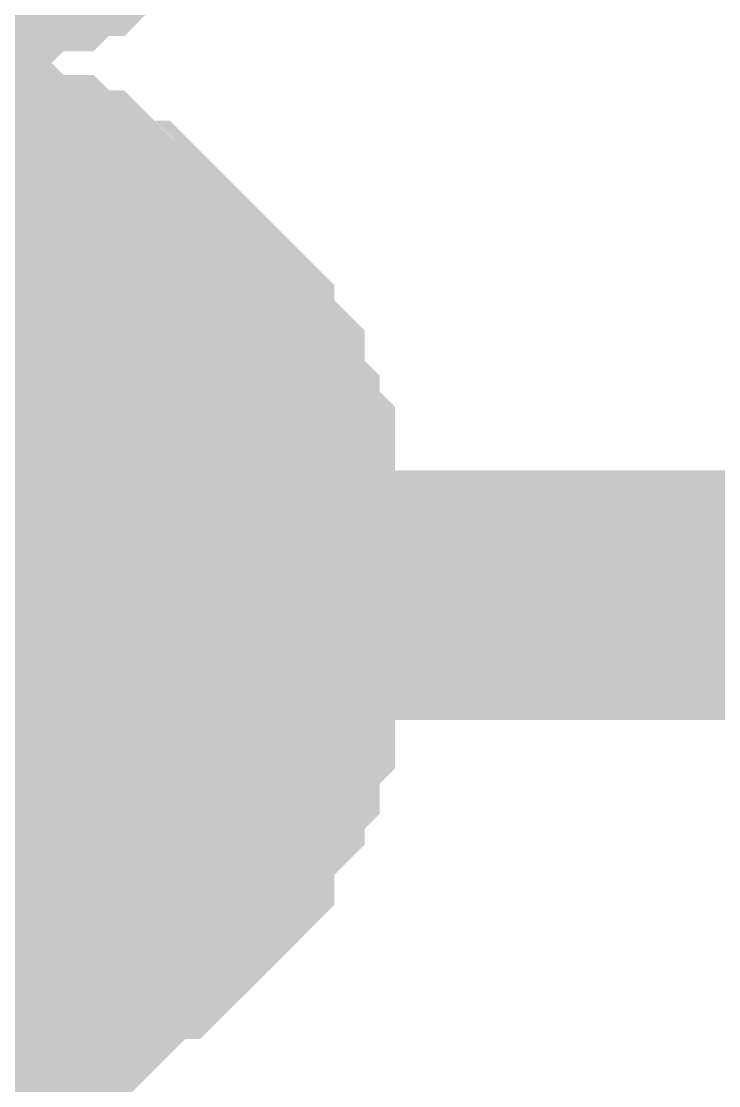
# Model space of a CAD drawing. Header units: millimetres. Extents: x 0 to 282, y 0 to 206.
# Drawn here: x 29.757 to 30.593, y 55.344 to 56.621 of the extents above; entities that cross this region are included whole.
import ezdxf

# ---------------------------------------------------------------- set-up
doc = ezdxf.new("R2010")
doc.units = ezdxf.units.MM
doc.layers.add('Sheet', color=255, linetype='Continuous')

msp = doc.modelspace()

# ---------------------------------------------------------------- linework, layer by layer
at = {"layer": 'Sheet'}
for points, const_width in [([(29.8363, 56.7715), (29.8181, 56.7532), (29.7998, 56.7532), (29.7816, 56.735), (29.7451, 56.735), (29.7269, 56.7168), (29.7086, 56.7168), (29.6722, 56.7168), (29.6539, 56.6985), (29.6357, 56.6985), (29.5992, 56.6985), (29.581, 56.6985)], 0.2997), ([(29.8363, 56.7715), (29.8181, 56.7532), (29.7998, 56.7532), (29.7816, 56.735), (29.7451, 56.735), (29.7269, 56.7168), (29.7086, 56.7168), (29.6722, 56.7168), (29.6539, 56.6985), (29.6357, 56.6985), (29.5992, 56.6985), (29.581, 56.6985)], 0.2997), ([(29.8363, 56.7715), (29.8181, 56.7532), (29.7998, 56.7532), (29.7816, 56.735), (29.7451, 56.735), (29.7269, 56.7168), (29.7086, 56.7168), (29.6722, 56.7168), (29.6539, 56.6985), (29.6357, 56.6985), (29.5992, 56.6985), (29.581, 56.6985)], 0.2997), ([(29.8363, 56.7715), (29.8181, 56.7532), (29.7998, 56.7532), (29.7816, 56.735), (29.7451, 56.735), (29.7269, 56.7168), (29.7086, 56.7168), (29.6722, 56.7168), (29.6539, 56.6985), (29.6357, 56.6985), (29.5992, 56.6985), (29.581, 56.6985)], 0.2997), ([(29.8363, 56.7715), (29.8181, 56.7532), (29.7998, 56.7532), (29.7816, 56.735), (29.7451, 56.735), (29.7269, 56.7168), (29.7086, 56.7168), (29.6722, 56.7168), (29.6539, 56.6985), (29.6357, 56.6985), (29.5992, 56.6985), (29.581, 56.6985)], 0.2997), ([(29.5992, 56.4432), (29.6357, 56.4432), (29.6539, 56.4432), (29.6722, 56.425), (29.7086, 56.425), (29.7269, 56.425), (29.7451, 56.4067), (29.7816, 56.4067), (29.7998, 56.3885), (29.8181, 56.3885), (29.8363, 56.3703), (29.8545, 56.352), (29.8728, 56.352), (29.891, 56.3338), (29.9092, 56.3156), (29.9275, 56.2973), (29.9457, 56.2791), (29.964, 56.2608), (29.9822, 56.2426), (29.9822, 56.2244), (30.0004, 56.2061), (30.0187, 56.1879), (30.0187, 56.1514), (30.0369, 56.1332), (30.0369, 56.115), (30.0551, 56.0967), (30.0551, 56.0602), (30.0551, 56.042), (30.0734, 56.0055), (30.0734, 55.9873), (30.0734, 55.9508), (30.0734, 55.9326)], 0.2997), ([(29.5992, 56.4432), (29.6357, 56.4432), (29.6539, 56.4432), (29.6722, 56.425), (29.7086, 56.425), (29.7269, 56.425), (29.7451, 56.4067), (29.7816, 56.4067), (29.7998, 56.3885), (29.8181, 56.3885), (29.8363, 56.3703), (29.8545, 56.352), (29.8728, 56.352), (29.891, 56.3338), (29.9092, 56.3156), (29.9275, 56.2973), (29.9457, 56.2791), (29.964, 56.2608), (29.9822, 56.2426), (29.9822, 56.2244), (30.0004, 56.2061), (30.0187, 56.1879), (30.0187, 56.1514), (30.0369, 56.1332), (30.0369, 56.115), (30.0551, 56.0967), (30.0551, 56.0602), (30.0551, 56.042), (30.0734, 56.0055), (30.0734, 55.9873), (30.0734, 55.9508), (30.0734, 55.9326)], 0.2997), ([(29.5992, 56.4432), (29.6357, 56.4432), (29.6539, 56.4432), (29.6722, 56.425), (29.7086, 56.425), (29.7269, 56.425), (29.7451, 56.4067), (29.7816, 56.4067), (29.7998, 56.3885), (29.8181, 56.3885), (29.8363, 56.3703), (29.8545, 56.352), (29.8728, 56.352), (29.891, 56.3338), (29.9092, 56.3156), (29.9275, 56.2973), (29.9457, 56.2791), (29.964, 56.2608), (29.9822, 56.2426), (29.9822, 56.2244), (30.0004, 56.2061), (30.0187, 56.1879), (30.0187, 56.1514), (30.0369, 56.1332), (30.0369, 56.115), (30.0551, 56.0967), (30.0551, 56.0602), (30.0551, 56.042), (30.0734, 56.0055), (30.0734, 55.9873), (30.0734, 55.9508), (30.0734, 55.9326)], 0.2997), ([(29.5992, 56.4432), (29.6357, 56.4432), (29.6539, 56.4432), (29.6722, 56.425), (29.7086, 56.425), (29.7269, 56.425), (29.7451, 56.4067), (29.7816, 56.4067), (29.7998, 56.3885), (29.8181, 56.3885), (29.8363, 56.3703), (29.8545, 56.352), (29.8728, 56.352), (29.891, 56.3338), (29.9092, 56.3156), (29.9275, 56.2973), (29.9457, 56.2791), (29.964, 56.2608), (29.9822, 56.2426), (29.9822, 56.2244), (30.0004, 56.2061), (30.0187, 56.1879), (30.0187, 56.1514), (30.0369, 56.1332), (30.0369, 56.115), (30.0551, 56.0967), (30.0551, 56.0602), (30.0551, 56.042), (30.0734, 56.0055), (30.0734, 55.9873), (30.0734, 55.9508), (30.0734, 55.9326)], 0.2997), ([(29.5992, 56.4432), (29.6357, 56.4432), (29.6539, 56.4432), (29.6722, 56.425), (29.7086, 56.425), (29.7269, 56.425), (29.7451, 56.4067), (29.7816, 56.4067), (29.7998, 56.3885), (29.8181, 56.3885), (29.8363, 56.3703), (29.8545, 56.352), (29.8728, 56.352), (29.891, 56.3338), (29.9092, 56.3156), (29.9275, 56.2973), (29.9457, 56.2791), (29.964, 56.2608), (29.9822, 56.2426), (29.9822, 56.2244), (30.0004, 56.2061), (30.0187, 56.1879), (30.0187, 56.1514), (30.0369, 56.1332), (30.0369, 56.115), (30.0551, 56.0967), (30.0551, 56.0602), (30.0551, 56.042), (30.0734, 56.0055), (30.0734, 55.9873), (30.0734, 55.9508), (30.0734, 55.9326)], 0.2997), ([(29.5992, 56.4432), (29.6357, 56.4432), (29.6539, 56.4432), (29.6722, 56.425), (29.7086, 56.425), (29.7269, 56.425), (29.7451, 56.4067), (29.7816, 56.4067), (29.7998, 56.3885), (29.8181, 56.3885), (29.8363, 56.3703), (29.8545, 56.352), (29.8728, 56.352), (29.891, 56.3338), (29.9092, 56.3156), (29.9275, 56.2973), (29.9457, 56.2791), (29.964, 56.2608), (29.9822, 56.2426), (29.9822, 56.2244), (30.0004, 56.2061), (30.0187, 56.1879), (30.0187, 56.1514), (30.0369, 56.1332), (30.0369, 56.115), (30.0551, 56.0967), (30.0551, 56.0602), (30.0551, 56.042), (30.0734, 56.0055), (30.0734, 55.9873), (30.0734, 55.9508), (30.0734, 55.9326)], 0.2997), ([(29.5992, 56.4432), (29.6357, 56.4432), (29.6539, 56.4432), (29.6722, 56.425), (29.7086, 56.425), (29.7269, 56.425), (29.7451, 56.4067), (29.7816, 56.4067), (29.7998, 56.3885), (29.8181, 56.3885), (29.8363, 56.3703), (29.8545, 56.352), (29.8728, 56.352), (29.891, 56.3338), (29.9092, 56.3156), (29.9275, 56.2973), (29.9457, 56.2791), (29.964, 56.2608), (29.9822, 56.2426), (29.9822, 56.2244), (30.0004, 56.2061), (30.0187, 56.1879), (30.0187, 56.1514), (30.0369, 56.1332), (30.0369, 56.115), (30.0551, 56.0967), (30.0551, 56.0602), (30.0551, 56.042), (30.0734, 56.0055), (30.0734, 55.9873), (30.0734, 55.9508), (30.0734, 55.9326)], 0.2997), ([(29.6722, 56.425), (29.7086, 56.425), (29.7269, 56.425), (29.7451, 56.4067), (29.7816, 56.4067), (29.7998, 56.3885), (29.8181, 56.3885), (29.8363, 56.3703), (29.8545, 56.352), (29.8728, 56.352), (29.891, 56.3338), (29.9092, 56.3156), (29.9275, 56.2973), (29.9457, 56.2791), (29.964, 56.2608), (29.9822, 56.2426), (29.9822, 56.2244), (30.0004, 56.2061), (30.0187, 56.1879), (30.0187, 56.1514), (30.0369, 56.1332), (30.0369, 56.115), (30.0551, 56.0967), (30.0551, 56.0602), (30.0551, 56.042), (30.0734, 56.0055), (30.0734, 55.9873), (30.0734, 55.9508), (30.0734, 55.9326)], 0.0991), ([(29.6722, 56.425), (29.7086, 56.425), (29.7269, 56.425), (29.7451, 56.4067), (29.7816, 56.4067), (29.7998, 56.3885), (29.8181, 56.3885), (29.8363, 56.3703), (29.8545, 56.352), (29.8728, 56.352), (29.891, 56.3338), (29.9092, 56.3156), (29.9275, 56.2973), (29.9457, 56.2791), (29.964, 56.2608), (29.9822, 56.2426), (29.9822, 56.2244), (30.0004, 56.2061), (30.0187, 56.1879), (30.0187, 56.1514), (30.0369, 56.1332), (30.0369, 56.115), (30.0551, 56.0967), (30.0551, 56.0602), (30.0551, 56.042), (30.0734, 56.0055), (30.0734, 55.9873), (30.0734, 55.9508), (30.0734, 55.9326)], 0.0991), ([(29.6722, 56.425), (29.7086, 56.425), (29.7269, 56.425), (29.7451, 56.4067), (29.7816, 56.4067), (29.7998, 56.3885), (29.8181, 56.3885), (29.8363, 56.3703), (29.8545, 56.352), (29.8728, 56.352), (29.891, 56.3338), (29.9092, 56.3156), (29.9275, 56.2973), (29.9457, 56.2791), (29.964, 56.2608), (29.9822, 56.2426), (29.9822, 56.2244), (30.0004, 56.2061), (30.0187, 56.1879), (30.0187, 56.1514), (30.0369, 56.1332), (30.0369, 56.115), (30.0551, 56.0967), (30.0551, 56.0602), (30.0551, 56.042), (30.0734, 56.0055), (30.0734, 55.9873), (30.0734, 55.9508), (30.0734, 55.9326)], 0.0991), ([(29.6722, 56.425), (29.7086, 56.425), (29.7269, 56.425), (29.7451, 56.4067), (29.7816, 56.4067), (29.7998, 56.3885), (29.8181, 56.3885), (29.8363, 56.3703), (29.8545, 56.352), (29.8728, 56.352), (29.891, 56.3338), (29.9092, 56.3156), (29.9275, 56.2973), (29.9457, 56.2791), (29.964, 56.2608), (29.9822, 56.2426), (29.9822, 56.2244), (30.0004, 56.2061), (30.0187, 56.1879), (30.0187, 56.1514), (30.0369, 56.1332), (30.0369, 56.115), (30.0551, 56.0967), (30.0551, 56.0602), (30.0551, 56.042), (30.0734, 56.0055), (30.0734, 55.9873), (30.0734, 55.9508), (30.0734, 55.9326)], 0.0991), ([(29.6722, 56.425), (29.7086, 56.425), (29.7269, 56.425), (29.7451, 56.4067), (29.7816, 56.4067), (29.7998, 56.3885), (29.8181, 56.3885), (29.8363, 56.3703), (29.8545, 56.352), (29.8728, 56.352), (29.891, 56.3338), (29.9092, 56.3156), (29.9275, 56.2973), (29.9457, 56.2791), (29.964, 56.2608), (29.9822, 56.2426), (29.9822, 56.2244), (30.0004, 56.2061), (30.0187, 56.1879), (30.0187, 56.1514), (30.0369, 56.1332), (30.0369, 56.115), (30.0551, 56.0967), (30.0551, 56.0602), (30.0551, 56.042), (30.0734, 56.0055), (30.0734, 55.9873), (30.0734, 55.9508), (30.0734, 55.9326)], 0.0991), ([(29.6722, 56.425), (29.7086, 56.425), (29.7269, 56.425), (29.7451, 56.4067), (29.7816, 56.4067), (29.7998, 56.3885), (29.8181, 56.3885), (29.8363, 56.3703), (29.8545, 56.352), (29.8728, 56.352), (29.891, 56.3338), (29.9092, 56.3156), (29.9275, 56.2973), (29.9457, 56.2791), (29.964, 56.2608), (29.9822, 56.2426), (29.9822, 56.2244), (30.0004, 56.2061), (30.0187, 56.1879), (30.0187, 56.1514), (30.0369, 56.1332), (30.0369, 56.115), (30.0551, 56.0967), (30.0551, 56.0602), (30.0551, 56.042), (30.0734, 56.0055), (30.0734, 55.9873), (30.0734, 55.9508), (30.0734, 55.9326)], 0.0991), ([(29.6722, 56.425), (29.7086, 56.425), (29.7269, 56.425), (29.7451, 56.4067), (29.7816, 56.4067), (29.7998, 56.3885), (29.8181, 56.3885), (29.8363, 56.3703), (29.8545, 56.352), (29.8728, 56.352), (29.891, 56.3338), (29.9092, 56.3156), (29.9275, 56.2973), (29.9457, 56.2791), (29.964, 56.2608), (29.9822, 56.2426), (29.9822, 56.2244), (30.0004, 56.2061), (30.0187, 56.1879), (30.0187, 56.1514), (30.0369, 56.1332), (30.0369, 56.115), (30.0551, 56.0967), (30.0551, 56.0602), (30.0551, 56.042), (30.0734, 56.0055), (30.0734, 55.9873), (30.0734, 55.9508), (30.0734, 55.9326)], 0.0991), ([(32.116, 55.9326), (29.581, 55.9326)], 0.2997), ([(30.0734, 55.9326), (30.0734, 55.9143), (30.0734, 55.8779), (30.0734, 55.8596), (30.0551, 55.8232), (30.0551, 55.8049), (30.0551, 55.7867), (30.0369, 55.7685), (30.0369, 55.732), (30.0187, 55.7137), (30.0187, 55.6955), (30.0004, 55.6773), (29.9822, 55.659), (29.9822, 55.6226), (29.964, 55.6043), (29.9457, 55.5861), (29.9275, 55.5678), (29.9092, 55.5496), (29.891, 55.5496), (29.8728, 55.5314), (29.8545, 55.5131), (29.8363, 55.4949), (29.8181, 55.4767), (29.7998, 55.4767), (29.7816, 55.4584), (29.7451, 55.4584), (29.7269, 55.4402), (29.7086, 55.4402), (29.6722, 55.4402), (29.6539, 55.422), (29.6357, 55.422), (29.5992, 55.422)], 0.2997), ([(30.0734, 55.9326), (30.0734, 55.9143), (30.0734, 55.8779), (30.0734, 55.8596), (30.0551, 55.8232), (30.0551, 55.8049), (30.0551, 55.7867), (30.0369, 55.7685), (30.0369, 55.732), (30.0187, 55.7137), (30.0187, 55.6955), (30.0004, 55.6773), (29.9822, 55.659), (29.9822, 55.6226), (29.964, 55.6043), (29.9457, 55.5861), (29.9275, 55.5678), (29.9092, 55.5496), (29.891, 55.5496), (29.8728, 55.5314), (29.8545, 55.5131), (29.8363, 55.4949), (29.8181, 55.4767), (29.7998, 55.4767), (29.7816, 55.4584), (29.7451, 55.4584), (29.7269, 55.4402), (29.7086, 55.4402), (29.6722, 55.4402), (29.6539, 55.422), (29.6357, 55.422), (29.5992, 55.422)], 0.2997), ([(30.0734, 55.9326), (30.0734, 55.9143), (30.0734, 55.8779), (30.0734, 55.8596), (30.0551, 55.8232), (30.0551, 55.8049), (30.0551, 55.7867), (30.0369, 55.7685), (30.0369, 55.732), (30.0187, 55.7137), (30.0187, 55.6955), (30.0004, 55.6773), (29.9822, 55.659), (29.9822, 55.6226), (29.964, 55.6043), (29.9457, 55.5861), (29.9275, 55.5678), (29.9092, 55.5496), (29.891, 55.5496), (29.8728, 55.5314), (29.8545, 55.5131), (29.8363, 55.4949), (29.8181, 55.4767), (29.7998, 55.4767), (29.7816, 55.4584), (29.7451, 55.4584), (29.7269, 55.4402), (29.7086, 55.4402), (29.6722, 55.4402), (29.6539, 55.422), (29.6357, 55.422), (29.5992, 55.422)], 0.2997), ([(30.0734, 55.9326), (30.0734, 55.9143), (30.0734, 55.8779), (30.0734, 55.8596), (30.0551, 55.8232), (30.0551, 55.8049), (30.0551, 55.7867), (30.0369, 55.7685), (30.0369, 55.732), (30.0187, 55.7137), (30.0187, 55.6955), (30.0004, 55.6773), (29.9822, 55.659), (29.9822, 55.6226), (29.964, 55.6043), (29.9457, 55.5861), (29.9275, 55.5678), (29.9092, 55.5496), (29.891, 55.5496), (29.8728, 55.5314), (29.8545, 55.5131), (29.8363, 55.4949), (29.8181, 55.4767), (29.7998, 55.4767), (29.7816, 55.4584), (29.7451, 55.4584), (29.7269, 55.4402), (29.7086, 55.4402), (29.6722, 55.4402), (29.6539, 55.422), (29.6357, 55.422), (29.5992, 55.422)], 0.2997), ([(30.0734, 55.9326), (30.0734, 55.9143), (30.0734, 55.8779), (30.0734, 55.8596), (30.0551, 55.8232), (30.0551, 55.8049), (30.0551, 55.7867), (30.0369, 55.7685), (30.0369, 55.732), (30.0187, 55.7137), (30.0187, 55.6955), (30.0004, 55.6773), (29.9822, 55.659), (29.9822, 55.6226), (29.964, 55.6043), (29.9457, 55.5861), (29.9275, 55.5678), (29.9092, 55.5496), (29.891, 55.5496), (29.8728, 55.5314), (29.8545, 55.5131), (29.8363, 55.4949), (29.8181, 55.4767), (29.7998, 55.4767), (29.7816, 55.4584), (29.7451, 55.4584), (29.7269, 55.4402), (29.7086, 55.4402), (29.6722, 55.4402), (29.6539, 55.422), (29.6357, 55.422), (29.5992, 55.422)], 0.2997), ([(30.0734, 55.9326), (30.0734, 55.9143), (30.0734, 55.8779), (30.0734, 55.8596), (30.0551, 55.8232), (30.0551, 55.8049), (30.0551, 55.7867), (30.0369, 55.7685), (30.0369, 55.732), (30.0187, 55.7137), (30.0187, 55.6955), (30.0004, 55.6773), (29.9822, 55.659), (29.9822, 55.6226), (29.964, 55.6043), (29.9457, 55.5861), (29.9275, 55.5678), (29.9092, 55.5496), (29.891, 55.5496), (29.8728, 55.5314), (29.8545, 55.5131), (29.8363, 55.4949), (29.8181, 55.4767), (29.7998, 55.4767), (29.7816, 55.4584), (29.7451, 55.4584), (29.7269, 55.4402), (29.7086, 55.4402), (29.6722, 55.4402), (29.6539, 55.422), (29.6357, 55.422), (29.5992, 55.422)], 0.2997), ([(30.0734, 55.9326), (30.0734, 55.9143), (30.0734, 55.8779), (30.0734, 55.8596), (30.0551, 55.8232), (30.0551, 55.8049), (30.0551, 55.7867), (30.0369, 55.7685), (30.0369, 55.732), (30.0187, 55.7137), (30.0187, 55.6955), (30.0004, 55.6773), (29.9822, 55.659), (29.9822, 55.6226), (29.964, 55.6043), (29.9457, 55.5861), (29.9275, 55.5678), (29.9092, 55.5496), (29.891, 55.5496), (29.8728, 55.5314), (29.8545, 55.5131), (29.8363, 55.4949), (29.8181, 55.4767), (29.7998, 55.4767), (29.7816, 55.4584), (29.7451, 55.4584), (29.7269, 55.4402), (29.7086, 55.4402), (29.6722, 55.4402), (29.6539, 55.422), (29.6357, 55.422), (29.5992, 55.422)], 0.2997), ([(30.0734, 55.9326), (30.0734, 55.9326), (30.0734, 55.9326), (30.0734, 55.9326), (30.0734, 55.9326), (30.0734, 55.9326), (30.0734, 55.9326), (30.0734, 55.9326), (30.0734, 55.9326), (30.0734, 55.9326), (30.0734, 55.9326), (30.0734, 55.9326), (30.0734, 55.9326), (30.0734, 55.9326), (30.0734, 55.9326), (30.0734, 55.9326), (30.0734, 55.9326), (30.0734, 55.9326), (30.0734, 55.9326), (30.0734, 55.9326), (30.0734, 55.9326), (30.0734, 55.9326), (30.0734, 55.9326), (30.0734, 55.9326), (30.0734, 55.9326), (30.0734, 55.9326), (30.0734, 55.9326), (30.0734, 55.9326), (30.0734, 55.9326), (30.0734, 55.9326), (30.0734, 55.9326), (30.0734, 55.9326), (30.0734, 55.9326)], 0.2997), ([(30.0734, 55.9326), (30.0734, 55.9326)], 0.2997), ([(30.0734, 55.9326), (30.0734, 55.9326), (30.0734, 55.9326), (30.0734, 55.9326), (30.0734, 55.9326), (30.0734, 55.9326), (30.0734, 55.9326), (30.0734, 55.9326), (30.0734, 55.9326), (30.0734, 55.9326), (30.0734, 55.9326), (30.0734, 55.9326), (30.0734, 55.9326), (30.0734, 55.9326), (30.0734, 55.9326), (30.0734, 55.9326), (30.0734, 55.9326), (30.0734, 55.9326), (30.0734, 55.9326), (30.0734, 55.9326), (30.0734, 55.9326), (30.0734, 55.9326), (30.0734, 55.9326), (30.0734, 55.9326), (30.0734, 55.9326), (30.0734, 55.9326), (30.0734, 55.9326), (30.0734, 55.9326), (30.0734, 55.9326), (30.0734, 55.9326), (30.0734, 55.9326), (30.0734, 55.9326), (30.0734, 55.9326)], 0.2997), ([(30.0734, 55.9326), (30.0734, 55.9326)], 0.2997), ([(30.0734, 55.9326), (30.0734, 55.9326), (30.0734, 55.9326), (30.0734, 55.9326), (30.0734, 55.9326), (30.0734, 55.9326), (30.0734, 55.9326), (30.0734, 55.9326), (30.0734, 55.9326), (30.0734, 55.9326), (30.0734, 55.9326), (30.0734, 55.9326), (30.0734, 55.9326), (30.0734, 55.9326), (30.0734, 55.9326), (30.0734, 55.9326), (30.0734, 55.9326), (30.0734, 55.9326), (30.0734, 55.9326), (30.0734, 55.9326), (30.0734, 55.9326), (30.0734, 55.9326), (30.0734, 55.9326), (30.0734, 55.9326), (30.0734, 55.9326), (30.0734, 55.9326), (30.0734, 55.9326), (30.0734, 55.9326), (30.0734, 55.9326), (30.0734, 55.9326), (30.0734, 55.9326), (30.0734, 55.9326), (30.0734, 55.9326)], 0.2997), ([(30.0734, 55.9326), (30.0734, 55.9326)], 0.2997), ([(30.0734, 55.9326), (30.0734, 55.9326), (30.0734, 55.9326), (30.0734, 55.9326), (30.0734, 55.9326), (30.0734, 55.9326), (30.0734, 55.9326), (30.0734, 55.9326), (30.0734, 55.9326), (30.0734, 55.9326), (30.0734, 55.9326), (30.0734, 55.9326), (30.0734, 55.9326), (30.0734, 55.9326), (30.0734, 55.9326), (30.0734, 55.9326), (30.0734, 55.9326), (30.0734, 55.9326), (30.0734, 55.9326), (30.0734, 55.9326), (30.0734, 55.9326), (30.0734, 55.9326), (30.0734, 55.9326), (30.0734, 55.9326), (30.0734, 55.9326), (30.0734, 55.9326), (30.0734, 55.9326), (30.0734, 55.9326), (30.0734, 55.9326), (30.0734, 55.9326), (30.0734, 55.9326), (30.0734, 55.9326), (30.0734, 55.9326)], 0.2997), ([(30.0734, 55.9326), (30.0734, 55.9326)], 0.2997), ([(30.0734, 55.9326), (30.0734, 55.9326), (30.0734, 55.9326), (30.0734, 55.9326), (30.0734, 55.9326), (30.0734, 55.9326), (30.0734, 55.9326), (30.0734, 55.9326), (30.0734, 55.9326), (30.0734, 55.9326), (30.0734, 55.9326), (30.0734, 55.9326), (30.0734, 55.9326), (30.0734, 55.9326), (30.0734, 55.9326), (30.0734, 55.9326), (30.0734, 55.9326), (30.0734, 55.9326), (30.0734, 55.9326), (30.0734, 55.9326), (30.0734, 55.9326), (30.0734, 55.9326), (30.0734, 55.9326), (30.0734, 55.9326), (30.0734, 55.9326), (30.0734, 55.9326), (30.0734, 55.9326), (30.0734, 55.9326), (30.0734, 55.9326), (30.0734, 55.9326), (30.0734, 55.9326), (30.0734, 55.9326), (30.0734, 55.9326)], 0.2997), ([(30.0734, 55.9326), (30.0734, 55.9326)], 0.2997), ([(30.0734, 55.9326), (30.0734, 55.9326), (30.0734, 55.9326), (30.0734, 55.9326), (30.0734, 55.9326), (30.0734, 55.9326), (30.0734, 55.9326), (30.0734, 55.9326), (30.0734, 55.9326), (30.0734, 55.9326), (30.0734, 55.9326), (30.0734, 55.9326), (30.0734, 55.9326), (30.0734, 55.9326), (30.0734, 55.9326), (30.0734, 55.9326), (30.0734, 55.9326), (30.0734, 55.9326), (30.0734, 55.9326), (30.0734, 55.9326), (30.0734, 55.9326), (30.0734, 55.9326), (30.0734, 55.9326), (30.0734, 55.9326), (30.0734, 55.9326), (30.0734, 55.9326), (30.0734, 55.9326), (30.0734, 55.9326), (30.0734, 55.9326), (30.0734, 55.9326), (30.0734, 55.9326), (30.0734, 55.9326), (30.0734, 55.9326)], 0.2997), ([(30.0734, 55.9326), (30.0734, 55.9326)], 0.2997), ([(30.0734, 55.9326), (30.0734, 55.9326), (30.0734, 55.9326), (30.0734, 55.9326), (30.0734, 55.9326), (30.0734, 55.9326), (30.0734, 55.9326), (30.0734, 55.9326), (30.0734, 55.9326), (30.0734, 55.9326), (30.0734, 55.9326), (30.0734, 55.9326), (30.0734, 55.9326), (30.0734, 55.9326), (30.0734, 55.9326), (30.0734, 55.9326), (30.0734, 55.9326), (30.0734, 55.9326), (30.0734, 55.9326), (30.0734, 55.9326), (30.0734, 55.9326), (30.0734, 55.9326), (30.0734, 55.9326), (30.0734, 55.9326), (30.0734, 55.9326), (30.0734, 55.9326), (30.0734, 55.9326), (30.0734, 55.9326), (30.0734, 55.9326), (30.0734, 55.9326), (30.0734, 55.9326), (30.0734, 55.9326), (30.0734, 55.9326)], 0.2997), ([(30.0734, 55.9326), (30.0734, 55.9326)], 0.2997), ([(30.0734, 55.9326), (30.0734, 55.9143), (30.0734, 55.8779), (30.0734, 55.8596), (30.0551, 55.8232), (30.0551, 55.8049), (30.0551, 55.7867), (30.0369, 55.7685), (30.0369, 55.732), (30.0187, 55.7137), (30.0187, 55.6955), (30.0004, 55.6773), (29.9822, 55.659), (29.9822, 55.6226), (29.964, 55.6043), (29.9457, 55.5861), (29.9275, 55.5678), (29.9092, 55.5496), (29.891, 55.5496), (29.8728, 55.5314), (29.8545, 55.5131), (29.8363, 55.4949), (29.8181, 55.4767), (29.7998, 55.4767), (29.7816, 55.4584), (29.7451, 55.4584), (29.7269, 55.4402), (29.7086, 55.4402), (29.6722, 55.4402)], 0.0991), ([(30.0734, 55.9326), (30.0734, 55.9143), (30.0734, 55.8779), (30.0734, 55.8596), (30.0551, 55.8232), (30.0551, 55.8049), (30.0551, 55.7867), (30.0369, 55.7685), (30.0369, 55.732), (30.0187, 55.7137), (30.0187, 55.6955), (30.0004, 55.6773), (29.9822, 55.659), (29.9822, 55.6226), (29.964, 55.6043), (29.9457, 55.5861), (29.9275, 55.5678), (29.9092, 55.5496), (29.891, 55.5496), (29.8728, 55.5314), (29.8545, 55.5131), (29.8363, 55.4949), (29.8181, 55.4767), (29.7998, 55.4767), (29.7816, 55.4584), (29.7451, 55.4584), (29.7269, 55.4402), (29.7086, 55.4402), (29.6722, 55.4402)], 0.0991), ([(30.0734, 55.9326), (30.0734, 55.9143), (30.0734, 55.8779), (30.0734, 55.8596), (30.0551, 55.8232), (30.0551, 55.8049), (30.0551, 55.7867), (30.0369, 55.7685), (30.0369, 55.732), (30.0187, 55.7137), (30.0187, 55.6955), (30.0004, 55.6773), (29.9822, 55.659), (29.9822, 55.6226), (29.964, 55.6043), (29.9457, 55.5861), (29.9275, 55.5678), (29.9092, 55.5496), (29.891, 55.5496), (29.8728, 55.5314), (29.8545, 55.5131), (29.8363, 55.4949), (29.8181, 55.4767), (29.7998, 55.4767), (29.7816, 55.4584), (29.7451, 55.4584), (29.7269, 55.4402), (29.7086, 55.4402), (29.6722, 55.4402)], 0.0991), ([(30.0734, 55.9326), (30.0734, 55.9143), (30.0734, 55.8779), (30.0734, 55.8596), (30.0551, 55.8232), (30.0551, 55.8049), (30.0551, 55.7867), (30.0369, 55.7685), (30.0369, 55.732), (30.0187, 55.7137), (30.0187, 55.6955), (30.0004, 55.6773), (29.9822, 55.659), (29.9822, 55.6226), (29.964, 55.6043), (29.9457, 55.5861), (29.9275, 55.5678), (29.9092, 55.5496), (29.891, 55.5496), (29.8728, 55.5314), (29.8545, 55.5131), (29.8363, 55.4949), (29.8181, 55.4767), (29.7998, 55.4767), (29.7816, 55.4584), (29.7451, 55.4584), (29.7269, 55.4402), (29.7086, 55.4402), (29.6722, 55.4402)], 0.0991), ([(30.0734, 55.9326), (30.0734, 55.9143), (30.0734, 55.8779), (30.0734, 55.8596), (30.0551, 55.8232), (30.0551, 55.8049), (30.0551, 55.7867), (30.0369, 55.7685), (30.0369, 55.732), (30.0187, 55.7137), (30.0187, 55.6955), (30.0004, 55.6773), (29.9822, 55.659), (29.9822, 55.6226), (29.964, 55.6043), (29.9457, 55.5861), (29.9275, 55.5678), (29.9092, 55.5496), (29.891, 55.5496), (29.8728, 55.5314), (29.8545, 55.5131), (29.8363, 55.4949), (29.8181, 55.4767), (29.7998, 55.4767), (29.7816, 55.4584), (29.7451, 55.4584), (29.7269, 55.4402), (29.7086, 55.4402), (29.6722, 55.4402)], 0.0991), ([(30.0734, 55.9326), (30.0734, 55.9143), (30.0734, 55.8779), (30.0734, 55.8596), (30.0551, 55.8232), (30.0551, 55.8049), (30.0551, 55.7867), (30.0369, 55.7685), (30.0369, 55.732), (30.0187, 55.7137), (30.0187, 55.6955), (30.0004, 55.6773), (29.9822, 55.659), (29.9822, 55.6226), (29.964, 55.6043), (29.9457, 55.5861), (29.9275, 55.5678), (29.9092, 55.5496), (29.891, 55.5496), (29.8728, 55.5314), (29.8545, 55.5131), (29.8363, 55.4949), (29.8181, 55.4767), (29.7998, 55.4767), (29.7816, 55.4584), (29.7451, 55.4584), (29.7269, 55.4402), (29.7086, 55.4402), (29.6722, 55.4402)], 0.0991), ([(30.0734, 55.9326), (30.0734, 55.9143), (30.0734, 55.8779), (30.0734, 55.8596), (30.0551, 55.8232), (30.0551, 55.8049), (30.0551, 55.7867), (30.0369, 55.7685), (30.0369, 55.732), (30.0187, 55.7137), (30.0187, 55.6955), (30.0004, 55.6773), (29.9822, 55.659), (29.9822, 55.6226), (29.964, 55.6043), (29.9457, 55.5861), (29.9275, 55.5678), (29.9092, 55.5496), (29.891, 55.5496), (29.8728, 55.5314), (29.8545, 55.5131), (29.8363, 55.4949), (29.8181, 55.4767), (29.7998, 55.4767), (29.7816, 55.4584), (29.7451, 55.4584), (29.7269, 55.4402), (29.7086, 55.4402), (29.6722, 55.4402)], 0.0991), ([(30.0734, 55.9326), (30.0734, 55.9326), (30.0734, 55.9326), (30.0734, 55.9326), (30.0734, 55.9326), (30.0734, 55.9326), (30.0734, 55.9326), (30.0734, 55.9326), (30.0734, 55.9326), (30.0734, 55.9326), (30.0734, 55.9326), (30.0734, 55.9326), (30.0734, 55.9326), (30.0734, 55.9326), (30.0734, 55.9326), (30.0734, 55.9326), (30.0734, 55.9326), (30.0734, 55.9326), (30.0734, 55.9326), (30.0734, 55.9326), (30.0734, 55.9326), (30.0734, 55.9326), (30.0734, 55.9326), (30.0734, 55.9326), (30.0734, 55.9326), (30.0734, 55.9326), (30.0734, 55.9326), (30.0734, 55.9326), (30.0734, 55.9326), (30.0734, 55.9326), (30.0734, 55.9326), (30.0734, 55.9326), (30.0734, 55.9326)], 0.0991), ([(30.0734, 55.9326), (30.0734, 55.9326)], 0.0991), ([(30.0734, 55.9326), (30.0734, 55.9326), (30.0734, 55.9326), (30.0734, 55.9326), (30.0734, 55.9326), (30.0734, 55.9326), (30.0734, 55.9326), (30.0734, 55.9326), (30.0734, 55.9326), (30.0734, 55.9326), (30.0734, 55.9326), (30.0734, 55.9326), (30.0734, 55.9326), (30.0734, 55.9326), (30.0734, 55.9326), (30.0734, 55.9326), (30.0734, 55.9326), (30.0734, 55.9326), (30.0734, 55.9326), (30.0734, 55.9326), (30.0734, 55.9326), (30.0734, 55.9326), (30.0734, 55.9326), (30.0734, 55.9326), (30.0734, 55.9326), (30.0734, 55.9326), (30.0734, 55.9326), (30.0734, 55.9326), (30.0734, 55.9326), (30.0734, 55.9326), (30.0734, 55.9326), (30.0734, 55.9326), (30.0734, 55.9326)], 0.0991), ([(30.0734, 55.9326), (30.0734, 55.9326)], 0.0991), ([(30.0734, 55.9326), (30.0734, 55.9326), (30.0734, 55.9326), (30.0734, 55.9326), (30.0734, 55.9326), (30.0734, 55.9326), (30.0734, 55.9326), (30.0734, 55.9326), (30.0734, 55.9326), (30.0734, 55.9326), (30.0734, 55.9326), (30.0734, 55.9326), (30.0734, 55.9326), (30.0734, 55.9326), (30.0734, 55.9326), (30.0734, 55.9326), (30.0734, 55.9326), (30.0734, 55.9326), (30.0734, 55.9326), (30.0734, 55.9326), (30.0734, 55.9326), (30.0734, 55.9326), (30.0734, 55.9326), (30.0734, 55.9326), (30.0734, 55.9326), (30.0734, 55.9326), (30.0734, 55.9326), (30.0734, 55.9326), (30.0734, 55.9326), (30.0734, 55.9326), (30.0734, 55.9326), (30.0734, 55.9326), (30.0734, 55.9326)], 0.0991), ([(30.0734, 55.9326), (30.0734, 55.9326)], 0.0991), ([(30.0734, 55.9326), (30.0734, 55.9326), (30.0734, 55.9326), (30.0734, 55.9326), (30.0734, 55.9326), (30.0734, 55.9326), (30.0734, 55.9326), (30.0734, 55.9326), (30.0734, 55.9326), (30.0734, 55.9326), (30.0734, 55.9326), (30.0734, 55.9326), (30.0734, 55.9326), (30.0734, 55.9326), (30.0734, 55.9326), (30.0734, 55.9326), (30.0734, 55.9326), (30.0734, 55.9326), (30.0734, 55.9326), (30.0734, 55.9326), (30.0734, 55.9326), (30.0734, 55.9326), (30.0734, 55.9326), (30.0734, 55.9326), (30.0734, 55.9326), (30.0734, 55.9326), (30.0734, 55.9326), (30.0734, 55.9326), (30.0734, 55.9326), (30.0734, 55.9326), (30.0734, 55.9326), (30.0734, 55.9326), (30.0734, 55.9326)], 0.0991), ([(30.0734, 55.9326), (30.0734, 55.9326)], 0.0991), ([(30.0734, 55.9326), (30.0734, 55.9326), (30.0734, 55.9326), (30.0734, 55.9326), (30.0734, 55.9326), (30.0734, 55.9326), (30.0734, 55.9326), (30.0734, 55.9326), (30.0734, 55.9326), (30.0734, 55.9326), (30.0734, 55.9326), (30.0734, 55.9326), (30.0734, 55.9326), (30.0734, 55.9326), (30.0734, 55.9326), (30.0734, 55.9326), (30.0734, 55.9326), (30.0734, 55.9326), (30.0734, 55.9326), (30.0734, 55.9326), (30.0734, 55.9326), (30.0734, 55.9326), (30.0734, 55.9326), (30.0734, 55.9326), (30.0734, 55.9326), (30.0734, 55.9326), (30.0734, 55.9326), (30.0734, 55.9326), (30.0734, 55.9326), (30.0734, 55.9326), (30.0734, 55.9326), (30.0734, 55.9326), (30.0734, 55.9326)], 0.0991), ([(30.0734, 55.9326), (30.0734, 55.9326)], 0.0991), ([(30.0734, 55.9326), (30.0734, 55.9326), (30.0734, 55.9326), (30.0734, 55.9326), (30.0734, 55.9326), (30.0734, 55.9326), (30.0734, 55.9326), (30.0734, 55.9326), (30.0734, 55.9326), (30.0734, 55.9326), (30.0734, 55.9326), (30.0734, 55.9326), (30.0734, 55.9326), (30.0734, 55.9326), (30.0734, 55.9326), (30.0734, 55.9326), (30.0734, 55.9326), (30.0734, 55.9326), (30.0734, 55.9326), (30.0734, 55.9326), (30.0734, 55.9326), (30.0734, 55.9326), (30.0734, 55.9326), (30.0734, 55.9326), (30.0734, 55.9326), (30.0734, 55.9326), (30.0734, 55.9326), (30.0734, 55.9326), (30.0734, 55.9326), (30.0734, 55.9326), (30.0734, 55.9326), (30.0734, 55.9326), (30.0734, 55.9326)], 0.0991), ([(30.0734, 55.9326), (30.0734, 55.9326)], 0.0991), ([(30.0734, 55.9326), (30.0734, 55.9326), (30.0734, 55.9326), (30.0734, 55.9326), (30.0734, 55.9326), (30.0734, 55.9326), (30.0734, 55.9326), (30.0734, 55.9326), (30.0734, 55.9326), (30.0734, 55.9326), (30.0734, 55.9326), (30.0734, 55.9326), (30.0734, 55.9326), (30.0734, 55.9326), (30.0734, 55.9326), (30.0734, 55.9326), (30.0734, 55.9326), (30.0734, 55.9326), (30.0734, 55.9326), (30.0734, 55.9326), (30.0734, 55.9326), (30.0734, 55.9326), (30.0734, 55.9326), (30.0734, 55.9326), (30.0734, 55.9326), (30.0734, 55.9326), (30.0734, 55.9326), (30.0734, 55.9326), (30.0734, 55.9326), (30.0734, 55.9326), (30.0734, 55.9326), (30.0734, 55.9326), (30.0734, 55.9326)], 0.0991), ([(30.0734, 55.9326), (30.0734, 55.9326)], 0.0991)]:
    msp.add_lwpolyline(points, dxfattribs=dict(at, const_width=const_width))
at = {"layer": 'Sheet', "const_width": 0.508}
msp.add_lwpolyline([(29.3112, 55.9435, 1), (29.8192, 55.9435, 1)], format="xyb", close=True, dxfattribs=at)

doc.saveas('drawing.dxf')
